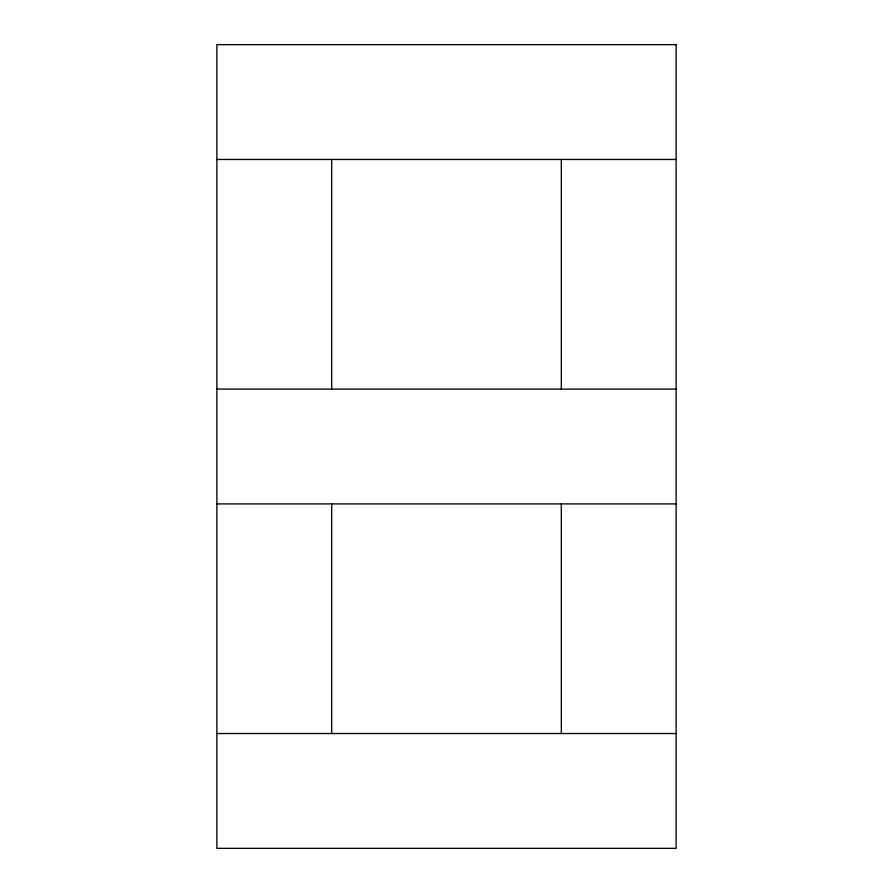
<?xml version="1.0" encoding="UTF-8"?>
<svg xmlns="http://www.w3.org/2000/svg" width="893" height="893" viewBox="0 0 893 893"><rect width="100%" height="100%" fill="white"/><g stroke="black" fill="none" stroke-linecap="round" stroke-linejoin="round"><path stroke-width="1.34" d="M216.876 159.467L676.124 159.467M216.876 389.091L676.124 389.091M216.876 503.909L676.124 503.909M216.876 733.533L676.124 733.533M561.317 159.467L561.317 389.091M561.317 503.909L561.317 733.533M331.683 159.467L331.683 389.091M331.683 503.909L331.683 733.533M676.124 44.65L216.876 44.65L216.876 848.35L676.124 848.35L676.124 44.65"/></g></svg>
